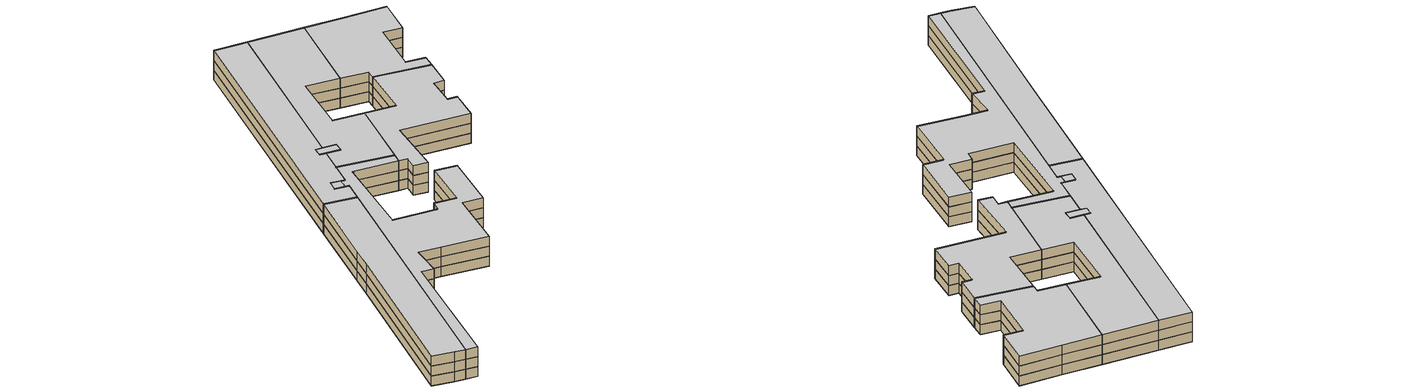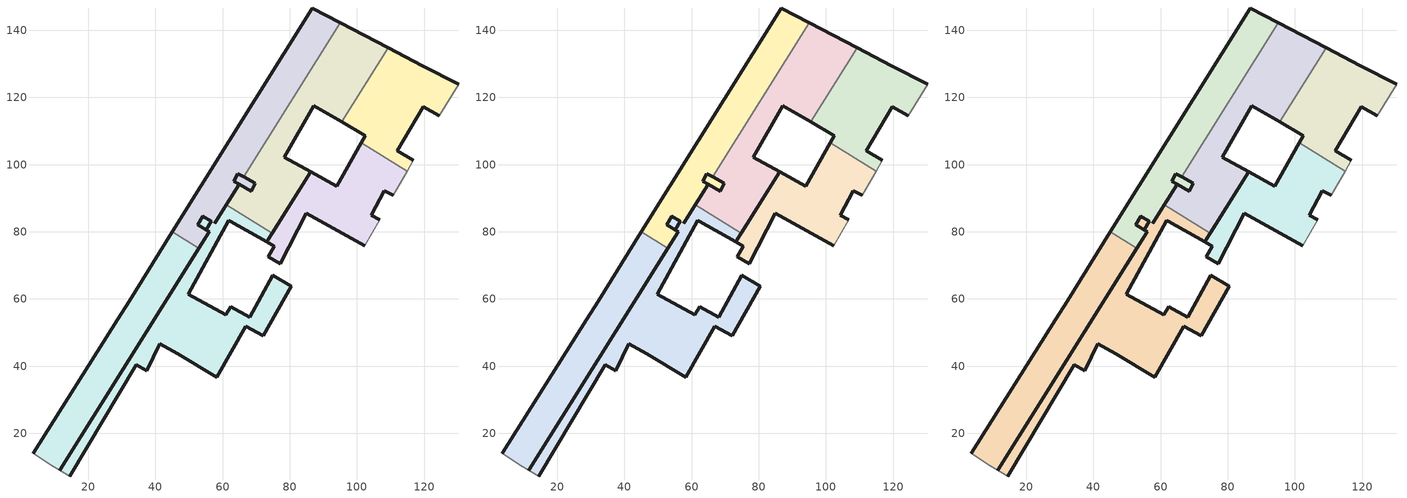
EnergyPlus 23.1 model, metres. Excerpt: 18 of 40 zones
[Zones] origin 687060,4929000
366fc6fda9a1a946_F0_dwelling_0
 floor ground (EU_floor_Construction): 58.32,36.71 66.91,51.87 72.06,49 80.48,63.76 74.99,67.01 68.05,54.58 62.5,57.72 60.9,55.23 49.74,61.33 61.83,83.43 62.35,83.13 73.11,76.96 74.73,79.53 61.12,88.07 57.62,82.49 56.65,83.08 55.15,80.62 56.09,80.05 11.51,8.98 14.43,7.28 34.36,40.42 37.41,38.66 41.25,46.64 46.72,43.63 z0; 102.37,75.82 106.75,83.54 104.24,84.87 108.16,92.24 110.87,90.8 114.95,97.99 101.26,106.58 93.97,93.53 86.23,97.88 74.73,79.53 73.11,76.96 75.34,75.68 73.54,72.61 77.11,70.46 84.87,85.52 z0; 86.23,97.88 78.42,102.26 87.21,117.59 95.53,112.69 109.36,134.75 95.09,142.23 66.29,96.32 69.71,94.49 68.5,92.12 64.94,94.16 61.12,88.07 74.73,79.53 z0
 wall outside (EU_wall_Construction): 102.37,75.82 84.87,85.52 77.11,70.46 73.54,72.61 75.34,75.68 73.11,76.96 86.23,97.88 93.97,93.53 101.26,106.58 / 110.87,90.8 108.16,92.24 104.24,84.87 106.75,83.54 z0:3
 wall adiabatic (EU_wall_Construction): 106.75,83.54 102.37,75.82 / 114.95,97.99 110.87,90.8 z0:3
 wall to 366fc6fda9a1a946_F0_dwelling_1 (EU_wall_Construction): 101.26,106.58 114.95,97.99 z0:3
366fc6fda9a1a946_F0_dwelling_1
 floor ground (EU_floor_Construction): 116.81,101.26 112.01,104.16 119.75,117.23 124.56,114.54 130.36,123.94 119.48,129.44 109.36,134.75 95.53,112.69 102.41,108.63 101.26,106.58 114.95,97.99 z0
 wall outside (EU_wall_Construction): 101.26,106.58 102.41,108.63 95.53,112.69 / 109.36,134.75 119.48,129.44 130.36,123.94 / 124.56,114.54 119.75,117.23 112.01,104.16 116.81,101.26 z0:3
 wall adiabatic (EU_wall_Construction): 116.81,101.26 114.95,97.99 / 130.36,123.94 124.56,114.54 z0:3
 wall to 366fc6fda9a1a946_F0_dwelling_3 (EU_wall_Construction): 95.53,112.69 109.36,134.75 z0:3
366fc6fda9a1a946_F0_dwelling_2
 floor ground (EU_floor_Construction): 102.37,75.82 106.75,83.54 104.24,84.87 108.16,92.24 110.87,90.8 114.95,97.99 101.26,106.58 93.97,93.53 86.23,97.88 74.73,79.53 73.11,76.96 75.34,75.68 73.54,72.61 77.11,70.46 84.87,85.52 z0; 58.32,36.71 66.91,51.87 72.06,49 80.48,63.76 74.99,67.01 68.05,54.58 62.5,57.72 60.9,55.23 49.74,61.33 61.83,83.43 62.35,83.13 73.11,76.96 74.73,79.53 61.12,88.07 57.62,82.49 56.65,83.08 55.15,80.63 56.09,80.05 52.96,75.06 11.51,8.98 14.43,7.28 34.36,40.42 37.41,38.66 41.25,46.64 46.72,43.63 z0; 64.94,94.16 63.37,95.07 64.52,97.26 66.29,96.32 95.09,142.23 86.71,146.63 45.08,80.01 52.96,75.06 56.09,80.05 55.15,80.62 55.15,80.63 52.66,82.14 54.16,84.61 56.64,83.09 56.65,83.08 57.62,82.49 61.12,88.07 z0; 55.15,80.63 56.65,83.08 56.64,83.09 54.16,84.61 52.66,82.14 z0; 11.51,8.98 52.96,75.06 45.08,80.01 32.15,59.32 28.82,53.95 3.58,14.1 8.92,10.49 z0
 wall outside (EU_wall_Construction): 11.51,8.98 56.09,80.05 55.15,80.62 56.65,83.08 / 57.62,82.49 61.12,88.07 / 74.73,79.53 73.11,76.96 62.35,83.13 61.83,83.43 49.74,61.33 60.9,55.23 62.5,57.72 68.05,54.58 74.99,67.01 80.48,63.76 72.06,49 66.91,51.87 58.32,36.71 46.72,43.63 41.25,46.64 37.41,38.66 34.36,40.42 14.43,7.28 z0:3
 wall adiabatic (EU_wall_Construction): 14.43,7.28 11.51,8.98 z0:3
 wall to 366fc6fda9a1a946_F0_dwelling_5 (EU_wall_Construction): 56.65,83.08 57.62,82.49 z0:3
 wall to 366fc6fda9a1a946_F0_dwelling_3 (EU_wall_Construction): 61.12,88.07 74.73,79.53 z0:3
366fc6fda9a1a946_F0_dwelling_3
 floor ground (EU_floor_Construction): 86.23,97.88 78.42,102.26 87.21,117.59 95.53,112.69 109.36,134.75 95.09,142.23 66.29,96.32 69.71,94.49 68.5,92.12 64.94,94.16 61.12,88.07 74.73,79.53 z0; 102.37,75.82 106.75,83.54 104.24,84.87 108.16,92.24 110.87,90.8 114.95,97.99 101.26,106.58 93.97,93.53 86.23,97.88 74.73,79.53 73.11,76.96 75.34,75.68 73.54,72.61 77.11,70.46 84.87,85.52 z0; 64.94,94.16 63.37,95.07 64.52,97.26 66.29,96.32 95.09,142.23 86.71,146.63 45.08,80.01 52.96,75.06 56.09,80.05 52.66,82.14 54.16,84.61 56.64,83.09 56.65,83.08 57.62,82.49 61.12,88.07 z0; 68.5,92.12 69.71,94.49 66.29,96.32 64.52,97.26 63.37,95.07 64.94,94.16 z0
 wall outside (EU_wall_Construction): 61.12,88.07 64.94,94.16 68.5,92.12 69.71,94.49 66.29,96.32 / 95.09,142.23 109.36,134.75 / 95.53,112.69 87.21,117.59 78.42,102.26 86.23,97.88 74.73,79.53 z0:3
 wall to 366fc6fda9a1a946_F0_dwelling_5 (EU_wall_Construction): 66.29,96.32 95.09,142.23 z0:3
366fc6fda9a1a946_F0_dwelling_4
 floor ground (EU_floor_Construction): 58.32,36.71 66.91,51.87 72.06,49 80.48,63.76 74.99,67.01 68.05,54.58 62.5,57.72 60.9,55.23 49.74,61.33 61.83,83.43 62.35,83.13 73.11,76.96 74.73,79.53 61.12,88.07 57.62,82.49 56.65,83.08 55.15,80.62 56.09,80.05 52.96,75.06 11.51,8.98 14.43,7.28 34.36,40.42 37.41,38.66 41.25,46.64 46.72,43.63 z0; 11.51,8.98 52.96,75.06 45.08,80.01 32.15,59.32 28.82,53.95 3.58,14.1 8.92,10.49 z0
 wall outside (EU_wall_Construction): 3.58,14.1 28.82,53.95 32.15,59.32 45.08,80.01 / 52.96,75.06 11.51,8.98 z0:3
 wall adiabatic (EU_wall_Construction): 11.51,8.98 8.92,10.49 3.58,14.1 z0:3
 wall to 366fc6fda9a1a946_F0_dwelling_5 (EU_wall_Construction): 45.08,80.01 52.96,75.06 z0:3
366fc6fda9a1a946_F0_dwelling_5
 floor ground (EU_floor_Construction): 64.94,94.16 63.37,95.07 64.52,97.26 66.29,96.32 95.09,142.23 86.71,146.63 45.08,80.01 52.96,75.06 56.09,80.05 55.15,80.62 55.15,80.63 52.66,82.14 54.16,84.61 56.64,83.09 56.65,83.08 57.62,82.49 61.12,88.07 z0; 58.32,36.71 66.91,51.87 72.06,49 80.48,63.76 74.99,67.01 68.05,54.58 62.5,57.72 60.9,55.23 49.74,61.33 61.83,83.43 62.35,83.13 73.11,76.96 74.73,79.53 61.12,88.07 57.62,82.49 56.65,83.08 55.15,80.63 56.09,80.05 52.96,75.06 11.51,8.98 14.43,7.28 34.36,40.42 37.41,38.66 41.25,46.64 46.72,43.63 z0; 86.23,97.88 78.42,102.26 87.21,117.59 95.53,112.69 109.36,134.75 95.09,142.23 66.29,96.32 69.71,94.49 68.5,92.12 64.94,94.16 61.12,88.07 74.73,79.53 z0; 55.15,80.63 56.65,83.08 56.64,83.09 54.16,84.61 52.66,82.14 z0; 68.5,92.12 69.71,94.49 66.29,96.32 64.52,97.26 63.37,95.07 64.94,94.16 z0
 wall outside (EU_wall_Construction): 45.08,80.01 86.71,146.63 95.09,142.23 / 66.29,96.32 64.52,97.26 63.37,95.07 64.94,94.16 57.62,82.49 / 56.65,83.08 56.64,83.09 54.16,84.61 52.66,82.14 56.09,80.05 52.96,75.06 z0:3
366fc6fda9a1a946_F1_dwelling_0
 floor to 366fc6fda9a1a946_F0_dwelling_0 (EU_floor_Construction): 102.37,75.82 106.75,83.54 104.24,84.87 108.16,92.24 110.87,90.8 114.95,97.99 101.26,106.58 93.97,93.53 86.23,97.88 74.73,79.53 73.11,76.96 75.34,75.68 73.54,72.61 77.11,70.46 84.87,85.52 z3; 86.23,97.88 78.42,102.26 87.21,117.59 95.53,112.69 109.36,134.75 95.09,142.23 66.29,96.32 69.71,94.49 68.5,92.12 64.94,94.16 61.12,88.07 74.73,79.53 z3; 58.32,36.71 66.91,51.87 72.06,49 80.48,63.76 74.99,67.01 68.05,54.58 62.5,57.72 60.9,55.23 49.74,61.33 61.83,83.43 62.35,83.13 73.11,76.96 74.73,79.53 61.12,88.07 57.62,82.49 56.65,83.08 55.15,80.62 56.09,80.05 11.51,8.98 14.43,7.28 34.36,40.42 37.41,38.66 41.25,46.64 46.72,43.63 z3
 wall outside (EU_wall_Construction): 102.37,75.82 84.87,85.52 77.11,70.46 73.54,72.61 75.34,75.68 73.11,76.96 86.23,97.88 93.97,93.53 101.26,106.58 / 110.87,90.8 108.16,92.24 104.24,84.87 106.75,83.54 z3:6
 wall adiabatic (EU_wall_Construction): 106.75,83.54 102.37,75.82 / 114.95,97.99 110.87,90.8 z3:6
 wall to 366fc6fda9a1a946_F1_dwelling_1 (EU_wall_Construction): 101.26,106.58 114.95,97.99 z3:6
366fc6fda9a1a946_F1_dwelling_1
 floor to 366fc6fda9a1a946_F0_dwelling_1 (EU_floor_Construction): 116.81,101.26 112.01,104.16 119.75,117.23 124.56,114.54 130.36,123.94 119.48,129.44 109.36,134.75 95.53,112.69 102.41,108.63 101.26,106.58 114.95,97.99 z3
 wall outside (EU_wall_Construction): 101.26,106.58 102.41,108.63 95.53,112.69 / 109.36,134.75 119.48,129.44 130.36,123.94 / 124.56,114.54 119.75,117.23 112.01,104.16 116.81,101.26 z3:6
 wall adiabatic (EU_wall_Construction): 116.81,101.26 114.95,97.99 / 130.36,123.94 124.56,114.54 z3:6
 wall to 366fc6fda9a1a946_F1_dwelling_3 (EU_wall_Construction): 95.53,112.69 109.36,134.75 z3:6
366fc6fda9a1a946_F1_dwelling_2
 floor outside (EU_floor_Construction): 102.37,75.82 106.75,83.54 104.24,84.87 108.16,92.24 110.87,90.8 114.95,97.99 101.26,106.58 93.97,93.53 86.23,97.88 74.73,79.53 73.11,76.96 75.34,75.68 73.54,72.61 77.11,70.46 84.87,85.52 z3; 55.15,80.63 56.65,83.08 56.64,83.09 54.16,84.61 52.66,82.14 z3; 11.51,8.98 52.96,75.06 45.08,80.01 32.15,59.32 28.82,53.95 3.58,14.1 8.92,10.49 z3
 floor to 366fc6fda9a1a946_F0_dwelling_2 (EU_floor_Construction): 58.32,36.71 66.91,51.87 72.06,49 80.48,63.76 74.99,67.01 68.05,54.58 62.5,57.72 60.9,55.23 49.74,61.33 61.83,83.43 62.35,83.13 73.11,76.96 74.73,79.53 61.12,88.07 57.62,82.49 56.65,83.08 55.15,80.63 56.09,80.05 52.96,75.06 11.51,8.98 14.43,7.28 34.36,40.42 37.41,38.66 41.25,46.64 46.72,43.63 z3; 64.94,94.16 63.37,95.07 64.52,97.26 66.29,96.32 95.09,142.23 86.71,146.63 45.08,80.01 52.96,75.06 56.09,80.05 55.15,80.62 55.15,80.63 52.66,82.14 54.16,84.61 56.64,83.09 56.65,83.08 57.62,82.49 61.12,88.07 z3
 wall outside (EU_wall_Construction): 11.51,8.98 56.09,80.05 55.15,80.62 56.65,83.08 / 57.62,82.49 61.12,88.07 / 74.73,79.53 73.11,76.96 62.35,83.13 61.83,83.43 49.74,61.33 60.9,55.23 62.5,57.72 68.05,54.58 74.99,67.01 80.48,63.76 72.06,49 66.91,51.87 58.32,36.71 46.72,43.63 41.25,46.64 37.41,38.66 34.36,40.42 14.43,7.28 z3:6
 wall adiabatic (EU_wall_Construction): 14.43,7.28 11.51,8.98 z3:6
 wall to 366fc6fda9a1a946_F1_dwelling_5 (EU_wall_Construction): 56.65,83.08 57.62,82.49 z3:6
 wall to 366fc6fda9a1a946_F1_dwelling_3 (EU_wall_Construction): 61.12,88.07 74.73,79.53 z3:6
366fc6fda9a1a946_F1_dwelling_3
 floor outside (EU_floor_Construction): 68.5,92.12 69.71,94.49 66.29,96.32 64.52,97.26 63.37,95.07 64.94,94.16 z3
 floor to 366fc6fda9a1a946_F0_dwelling_3 (EU_floor_Construction): 86.23,97.88 78.42,102.26 87.21,117.59 95.53,112.69 109.36,134.75 95.09,142.23 66.29,96.32 69.71,94.49 68.5,92.12 64.94,94.16 61.12,88.07 74.73,79.53 z3; 102.37,75.82 106.75,83.54 104.24,84.87 108.16,92.24 110.87,90.8 114.95,97.99 101.26,106.58 93.97,93.53 86.23,97.88 74.73,79.53 73.11,76.96 75.34,75.68 73.54,72.61 77.11,70.46 84.87,85.52 z3; 64.94,94.16 63.37,95.07 64.52,97.26 66.29,96.32 95.09,142.23 86.71,146.63 45.08,80.01 52.96,75.06 56.09,80.05 52.66,82.14 54.16,84.61 56.64,83.09 56.65,83.08 57.62,82.49 61.12,88.07 z3
 wall outside (EU_wall_Construction): 61.12,88.07 64.94,94.16 68.5,92.12 69.71,94.49 66.29,96.32 / 95.09,142.23 109.36,134.75 / 95.53,112.69 87.21,117.59 78.42,102.26 86.23,97.88 74.73,79.53 z3:6
 wall to 366fc6fda9a1a946_F1_dwelling_5 (EU_wall_Construction): 66.29,96.32 95.09,142.23 z3:6
366fc6fda9a1a946_F1_dwelling_4
 floor to 366fc6fda9a1a946_F0_dwelling_4 (EU_floor_Construction): 58.32,36.71 66.91,51.87 72.06,49 80.48,63.76 74.99,67.01 68.05,54.58 62.5,57.72 60.9,55.23 49.74,61.33 61.83,83.43 62.35,83.13 73.11,76.96 74.73,79.53 61.12,88.07 57.62,82.49 56.65,83.08 55.15,80.62 56.09,80.05 52.96,75.06 11.51,8.98 14.43,7.28 34.36,40.42 37.41,38.66 41.25,46.64 46.72,43.63 z3; 11.51,8.98 52.96,75.06 45.08,80.01 32.15,59.32 28.82,53.95 3.58,14.1 8.92,10.49 z3
 wall outside (EU_wall_Construction): 3.58,14.1 28.82,53.95 32.15,59.32 45.08,80.01 / 52.96,75.06 11.51,8.98 z3:6
 wall adiabatic (EU_wall_Construction): 11.51,8.98 8.92,10.49 3.58,14.1 z3:6
 wall to 366fc6fda9a1a946_F1_dwelling_5 (EU_wall_Construction): 45.08,80.01 52.96,75.06 z3:6
366fc6fda9a1a946_F1_dwelling_5
 floor to 366fc6fda9a1a946_F0_dwelling_5 (EU_floor_Construction): 64.94,94.16 63.37,95.07 64.52,97.26 66.29,96.32 95.09,142.23 86.71,146.63 45.08,80.01 52.96,75.06 56.09,80.05 55.15,80.62 55.15,80.63 52.66,82.14 54.16,84.61 56.64,83.09 56.65,83.08 57.62,82.49 61.12,88.07 z3; 58.32,36.71 66.91,51.87 72.06,49 80.48,63.76 74.99,67.01 68.05,54.58 62.5,57.72 60.9,55.23 49.74,61.33 61.83,83.43 62.35,83.13 73.11,76.96 74.73,79.53 61.12,88.07 57.62,82.49 56.65,83.08 55.15,80.63 56.09,80.05 52.96,75.06 11.51,8.98 14.43,7.28 34.36,40.42 37.41,38.66 41.25,46.64 46.72,43.63 z3; 55.15,80.63 56.65,83.08 56.64,83.09 54.16,84.61 52.66,82.14 z3; 68.5,92.12 69.71,94.49 66.29,96.32 64.52,97.26 63.37,95.07 64.94,94.16 z3; 86.23,97.88 78.42,102.26 87.21,117.59 95.53,112.69 109.36,134.75 95.09,142.23 66.29,96.32 69.71,94.49 68.5,92.12 64.94,94.16 61.12,88.07 74.73,79.53 z3
 wall outside (EU_wall_Construction): 45.08,80.01 86.71,146.63 95.09,142.23 / 66.29,96.32 64.52,97.26 63.37,95.07 64.94,94.16 57.62,82.49 / 56.65,83.08 56.64,83.09 54.16,84.61 52.66,82.14 56.09,80.05 52.96,75.06 z3:6
366fc6fda9a1a946_F2_dwelling_0
 floor to 366fc6fda9a1a946_F1_dwelling_0 (EU_floor_Construction): 102.37,75.82 106.75,83.54 104.24,84.87 108.16,92.24 110.87,90.8 114.95,97.99 101.26,106.58 93.97,93.53 86.23,97.88 74.73,79.53 73.11,76.96 75.34,75.68 73.54,72.61 77.11,70.46 84.87,85.52 z6; 86.23,97.88 78.42,102.26 87.21,117.59 95.53,112.69 109.36,134.75 95.09,142.23 66.29,96.32 69.71,94.49 68.5,92.12 64.94,94.16 61.12,88.07 74.73,79.53 z6; 58.32,36.71 66.91,51.87 72.06,49 80.48,63.76 74.99,67.01 68.05,54.58 62.5,57.72 60.9,55.23 49.74,61.33 61.83,83.43 62.35,83.13 73.11,76.96 74.73,79.53 61.12,88.07 57.62,82.49 56.65,83.08 55.15,80.62 56.09,80.05 11.51,8.98 14.43,7.28 34.36,40.42 37.41,38.66 41.25,46.64 46.72,43.63 z6
 wall outside (EU_wall_Construction): 102.37,75.82 84.87,85.52 77.11,70.46 73.54,72.61 75.34,75.68 73.11,76.96 86.23,97.88 93.97,93.53 101.26,106.58 / 110.87,90.8 108.16,92.24 104.24,84.87 106.75,83.54 z6:9
 wall adiabatic (EU_wall_Construction): 106.75,83.54 102.37,75.82 / 114.95,97.99 110.87,90.8 z6:9
 wall to 366fc6fda9a1a946_F2_dwelling_1 (EU_wall_Construction): 101.26,106.58 114.95,97.99 z6:9
 ceiling to 366fc6fda9a1a946_F3_dwelling_0 (EU_floor_Construction): 114.95,97.99 110.87,90.8 108.16,92.24 104.24,84.87 106.75,83.54 102.37,75.82 84.87,85.52 77.11,70.46 73.54,72.61 75.34,75.68 73.11,76.96 74.73,79.53 86.23,97.88 93.97,93.53 101.26,106.58 z9; 74.73,79.53 73.11,76.96 62.35,83.13 61.83,83.43 49.74,61.33 60.9,55.23 62.5,57.72 68.05,54.58 74.99,67.01 80.48,63.76 72.06,49 66.91,51.87 58.32,36.71 46.72,43.63 41.25,46.64 37.41,38.66 34.36,40.42 14.43,7.28 11.51,8.98 56.09,80.05 55.15,80.62 56.65,83.08 57.62,82.49 61.12,88.07 z9; 109.36,134.75 95.53,112.69 87.21,117.59 78.42,102.26 86.23,97.88 74.73,79.53 61.12,88.07 64.94,94.16 68.5,92.12 69.71,94.49 66.29,96.32 95.09,142.23 z9
366fc6fda9a1a946_F2_dwelling_1
 floor to 366fc6fda9a1a946_F1_dwelling_1 (EU_floor_Construction): 116.81,101.26 112.01,104.16 119.75,117.23 124.56,114.54 130.36,123.94 119.48,129.44 109.36,134.75 95.53,112.69 102.41,108.63 101.26,106.58 114.95,97.99 z6
 wall outside (EU_wall_Construction): 101.26,106.58 102.41,108.63 95.53,112.69 / 109.36,134.75 119.48,129.44 130.36,123.94 / 124.56,114.54 119.75,117.23 112.01,104.16 116.81,101.26 z6:9
 wall adiabatic (EU_wall_Construction): 116.81,101.26 114.95,97.99 / 130.36,123.94 124.56,114.54 z6:9
 wall to 366fc6fda9a1a946_F2_dwelling_3 (EU_wall_Construction): 95.53,112.69 109.36,134.75 z6:9
 ceiling to 366fc6fda9a1a946_F3_dwelling_1 (EU_floor_Construction): 130.36,123.94 124.56,114.54 119.75,117.23 112.01,104.16 116.81,101.26 114.95,97.99 101.26,106.58 102.41,108.63 95.53,112.69 109.36,134.75 119.48,129.44 z9
366fc6fda9a1a946_F2_dwelling_2
 floor outside (EU_floor_Construction): 102.37,75.82 106.75,83.54 104.24,84.87 108.16,92.24 110.87,90.8 114.95,97.99 101.26,106.58 93.97,93.53 86.23,97.88 74.73,79.53 73.11,76.96 75.34,75.68 73.54,72.61 77.11,70.46 84.87,85.52 z6; 55.15,80.63 56.65,83.08 56.64,83.09 54.16,84.61 52.66,82.14 z6; 11.51,8.98 52.96,75.06 45.08,80.01 32.15,59.32 28.82,53.95 3.58,14.1 8.92,10.49 z6
 floor to 366fc6fda9a1a946_F1_dwelling_2 (EU_floor_Construction): 58.32,36.71 66.91,51.87 72.06,49 80.48,63.76 74.99,67.01 68.05,54.58 62.5,57.72 60.9,55.23 49.74,61.33 61.83,83.43 62.35,83.13 73.11,76.96 74.73,79.53 61.12,88.07 57.62,82.49 56.65,83.08 55.15,80.63 56.09,80.05 52.96,75.06 11.51,8.98 14.43,7.28 34.36,40.42 37.41,38.66 41.25,46.64 46.72,43.63 z6; 64.94,94.16 63.37,95.07 64.52,97.26 66.29,96.32 95.09,142.23 86.71,146.63 45.08,80.01 52.96,75.06 56.09,80.05 55.15,80.62 55.15,80.63 52.66,82.14 54.16,84.61 56.64,83.09 56.65,83.08 57.62,82.49 61.12,88.07 z6
 wall outside (EU_wall_Construction): 11.51,8.98 56.09,80.05 55.15,80.62 56.65,83.08 / 57.62,82.49 61.12,88.07 / 74.73,79.53 73.11,76.96 62.35,83.13 61.83,83.43 49.74,61.33 60.9,55.23 62.5,57.72 68.05,54.58 74.99,67.01 80.48,63.76 72.06,49 66.91,51.87 58.32,36.71 46.72,43.63 41.25,46.64 37.41,38.66 34.36,40.42 14.43,7.28 z6:9
 wall adiabatic (EU_wall_Construction): 14.43,7.28 11.51,8.98 z6:9
 wall to 366fc6fda9a1a946_F2_dwelling_5 (EU_wall_Construction): 56.65,83.08 57.62,82.49 z6:9
 wall to 366fc6fda9a1a946_F2_dwelling_3 (EU_wall_Construction): 61.12,88.07 74.73,79.53 z6:9
 ceiling to 366fc6fda9a1a946_F3_dwelling_2 (EU_floor_Construction): 74.73,79.53 73.11,76.96 62.35,83.13 61.83,83.43 49.74,61.33 60.9,55.23 62.5,57.72 68.05,54.58 74.99,67.01 80.48,63.76 72.06,49 66.91,51.87 58.32,36.71 46.72,43.63 41.25,46.64 37.41,38.66 34.36,40.42 14.43,7.28 11.51,8.98 52.96,75.06 56.09,80.05 55.15,80.63 56.65,83.08 57.62,82.49 61.12,88.07 z9; 95.09,142.23 66.29,96.32 64.52,97.26 63.37,95.07 64.94,94.16 61.12,88.07 57.62,82.49 56.65,83.08 56.64,83.09 54.16,84.61 52.66,82.14 55.15,80.63 55.15,80.62 56.09,80.05 52.96,75.06 45.08,80.01 86.71,146.63 z9
 ceiling to 366fc6fda9a1a946_F3_dwelling_3 (EU_floor_Construction): 114.95,97.99 110.87,90.8 108.16,92.24 104.24,84.87 106.75,83.54 102.37,75.82 84.87,85.52 77.11,70.46 73.54,72.61 75.34,75.68 73.11,76.96 74.73,79.53 86.23,97.88 93.97,93.53 101.26,106.58 z9
 ceiling to 366fc6fda9a1a946_F3_dwelling_4 (EU_floor_Construction): 52.96,75.06 11.51,8.98 8.92,10.49 3.58,14.1 28.82,53.95 32.15,59.32 45.08,80.01 z9
 ceiling to 366fc6fda9a1a946_F3_dwelling_5 (EU_floor_Construction): 56.64,83.09 56.65,83.08 55.15,80.63 52.66,82.14 54.16,84.61 z9
366fc6fda9a1a946_F2_dwelling_3
 floor outside (EU_floor_Construction): 68.5,92.12 69.71,94.49 66.29,96.32 64.52,97.26 63.37,95.07 64.94,94.16 z6
 floor to 366fc6fda9a1a946_F1_dwelling_3 (EU_floor_Construction): 86.23,97.88 78.42,102.26 87.21,117.59 95.53,112.69 109.36,134.75 95.09,142.23 66.29,96.32 69.71,94.49 68.5,92.12 64.94,94.16 61.12,88.07 74.73,79.53 z6; 102.37,75.82 106.75,83.54 104.24,84.87 108.16,92.24 110.87,90.8 114.95,97.99 101.26,106.58 93.97,93.53 86.23,97.88 74.73,79.53 73.11,76.96 75.34,75.68 73.54,72.61 77.11,70.46 84.87,85.52 z6; 64.94,94.16 63.37,95.07 64.52,97.26 66.29,96.32 95.09,142.23 86.71,146.63 45.08,80.01 52.96,75.06 56.09,80.05 52.66,82.14 54.16,84.61 56.64,83.09 56.65,83.08 57.62,82.49 61.12,88.07 z6
 wall outside (EU_wall_Construction): 61.12,88.07 64.94,94.16 68.5,92.12 69.71,94.49 66.29,96.32 / 95.09,142.23 109.36,134.75 / 95.53,112.69 87.21,117.59 78.42,102.26 86.23,97.88 74.73,79.53 z6:9
 wall to 366fc6fda9a1a946_F2_dwelling_5 (EU_wall_Construction): 66.29,96.32 95.09,142.23 z6:9
 ceiling to 366fc6fda9a1a946_F3_dwelling_3 (EU_floor_Construction): 109.36,134.75 95.53,112.69 87.21,117.59 78.42,102.26 86.23,97.88 74.73,79.53 61.12,88.07 64.94,94.16 68.5,92.12 69.71,94.49 66.29,96.32 95.09,142.23 z9; 114.95,97.99 110.87,90.8 108.16,92.24 104.24,84.87 106.75,83.54 102.37,75.82 84.87,85.52 77.11,70.46 73.54,72.61 75.34,75.68 73.11,76.96 74.73,79.53 86.23,97.88 93.97,93.53 101.26,106.58 z9; 95.09,142.23 66.29,96.32 64.52,97.26 63.37,95.07 64.94,94.16 61.12,88.07 57.62,82.49 56.65,83.08 56.64,83.09 54.16,84.61 52.66,82.14 56.09,80.05 52.96,75.06 45.08,80.01 86.71,146.63 z9
 ceiling to 366fc6fda9a1a946_F3_dwelling_5 (EU_floor_Construction): 69.71,94.49 68.5,92.12 64.94,94.16 63.37,95.07 64.52,97.26 66.29,96.32 z9
366fc6fda9a1a946_F2_dwelling_4
 floor to 366fc6fda9a1a946_F1_dwelling_4 (EU_floor_Construction): 58.32,36.71 66.91,51.87 72.06,49 80.48,63.76 74.99,67.01 68.05,54.58 62.5,57.72 60.9,55.23 49.74,61.33 61.83,83.43 62.35,83.13 73.11,76.96 74.73,79.53 61.12,88.07 57.62,82.49 56.65,83.08 55.15,80.62 56.09,80.05 52.96,75.06 11.51,8.98 14.43,7.28 34.36,40.42 37.41,38.66 41.25,46.64 46.72,43.63 z6; 11.51,8.98 52.96,75.06 45.08,80.01 32.15,59.32 28.82,53.95 3.58,14.1 8.92,10.49 z6
 wall outside (EU_wall_Construction): 3.58,14.1 28.82,53.95 32.15,59.32 45.08,80.01 / 52.96,75.06 11.51,8.98 z6:9
 wall adiabatic (EU_wall_Construction): 11.51,8.98 8.92,10.49 3.58,14.1 z6:9
 wall to 366fc6fda9a1a946_F2_dwelling_5 (EU_wall_Construction): 45.08,80.01 52.96,75.06 z6:9
 ceiling to 366fc6fda9a1a946_F3_dwelling_4 (EU_floor_Construction): 52.96,75.06 11.51,8.98 8.92,10.49 3.58,14.1 28.82,53.95 32.15,59.32 45.08,80.01 z9; 74.73,79.53 73.11,76.96 62.35,83.13 61.83,83.43 49.74,61.33 60.9,55.23 62.5,57.72 68.05,54.58 74.99,67.01 80.48,63.76 72.06,49 66.91,51.87 58.32,36.71 46.72,43.63 41.25,46.64 37.41,38.66 34.36,40.42 14.43,7.28 11.51,8.98 52.96,75.06 56.09,80.05 55.15,80.62 56.65,83.08 57.62,82.49 61.12,88.07 z9
366fc6fda9a1a946_F2_dwelling_5
 floor to 366fc6fda9a1a946_F1_dwelling_5 (EU_floor_Construction): 64.94,94.16 63.37,95.07 64.52,97.26 66.29,96.32 95.09,142.23 86.71,146.63 45.08,80.01 52.96,75.06 56.09,80.05 55.15,80.62 55.15,80.63 52.66,82.14 54.16,84.61 56.64,83.09 56.65,83.08 57.62,82.49 61.12,88.07 z6; 58.32,36.71 66.91,51.87 72.06,49 80.48,63.76 74.99,67.01 68.05,54.58 62.5,57.72 60.9,55.23 49.74,61.33 61.83,83.43 62.35,83.13 73.11,76.96 74.73,79.53 61.12,88.07 57.62,82.49 56.65,83.08 55.15,80.63 56.09,80.05 52.96,75.06 11.51,8.98 14.43,7.28 34.36,40.42 37.41,38.66 41.25,46.64 46.72,43.63 z6; 55.15,80.63 56.65,83.08 56.64,83.09 54.16,84.61 52.66,82.14 z6; 68.5,92.12 69.71,94.49 66.29,96.32 64.52,97.26 63.37,95.07 64.94,94.16 z6; 86.23,97.88 78.42,102.26 87.21,117.59 95.53,112.69 109.36,134.75 95.09,142.23 66.29,96.32 69.71,94.49 68.5,92.12 64.94,94.16 61.12,88.07 74.73,79.53 z6
 wall outside (EU_wall_Construction): 45.08,80.01 86.71,146.63 95.09,142.23 / 66.29,96.32 64.52,97.26 63.37,95.07 64.94,94.16 57.62,82.49 / 56.65,83.08 56.64,83.09 54.16,84.61 52.66,82.14 56.09,80.05 52.96,75.06 z6:9
 ceiling to 366fc6fda9a1a946_F3_dwelling_5 (EU_floor_Construction): 95.09,142.23 66.29,96.32 64.52,97.26 63.37,95.07 64.94,94.16 61.12,88.07 57.62,82.49 56.65,83.08 56.64,83.09 54.16,84.61 52.66,82.14 55.15,80.63 55.15,80.62 56.09,80.05 52.96,75.06 45.08,80.01 86.71,146.63 z9; 74.73,79.53 73.11,76.96 62.35,83.13 61.83,83.43 49.74,61.33 60.9,55.23 62.5,57.72 68.05,54.58 74.99,67.01 80.48,63.76 72.06,49 66.91,51.87 58.32,36.71 46.72,43.63 41.25,46.64 37.41,38.66 34.36,40.42 14.43,7.28 11.51,8.98 52.96,75.06 56.09,80.05 55.15,80.63 56.65,83.08 57.62,82.49 61.12,88.07 z9; 109.36,134.75 95.53,112.69 87.21,117.59 78.42,102.26 86.23,97.88 74.73,79.53 61.12,88.07 64.94,94.16 68.5,92.12 69.71,94.49 66.29,96.32 95.09,142.23 z9; 56.64,83.09 56.65,83.08 55.15,80.63 52.66,82.14 54.16,84.61 z9; 69.71,94.49 68.5,92.12 64.94,94.16 63.37,95.07 64.52,97.26 66.29,96.32 z9
[Building]
EU S2 Campaign: North Axis=0; Terrain=City; Solar Distribution=FullExterior
[Site:Location]
Bologna: Latitude=44.5; Longitude=11.25; Time Zone=1; Elevation=37
[SizingPeriod:WeatherFileDays]
AnnualSizingPeriod: Begin Month=1; Begin Day of Month=1; End Month=12; End Day of Month=31; Day of Week for Start Day=Monday; Use Weather File Daylight Saving Period=No; Use Weather File Rain and Snow Indicators=No
[MATERIAL]
EU_InternalMass_Material: Roughness=MediumRough; Thickness=0.1; Conductivity=1; Density=1800; Specific Heat=900; Thermal Absorptance=0.9; Solar Absorptance=0.7; Visible Absorptance=0.7
[MATERIAL:NOMASS] Roughness=MediumRough; Thermal Absorptance=0.9; Solar Absorptance=0.7; Visible Absorptance=0.7
Name | Thermal Resistance
EU_wall_NoMass | 0.890213
EU_floor_NoMass | 0.79516
[CONSTRUCTION]
EU_wall_Construction: EU_wall_NoMass
EU_floor_Construction: EU_floor_NoMass
EU_InternalMass_Construction: EU_InternalMass_Material
[ZONE] Type=1; Multiplier=1; Ceiling Height=autocalculate; Floor Area=autocalculate; Part of Total Floor Area=Yes
Name | Volume
366fc6fda9a1a946_F0_dwelling_0; 366fc6fda9a1a946_F1_dwelling_0; 366fc6fda9a1a946_F2_dwelling_0 | 6959.81
366fc6fda9a1a946_F0_dwelling_1; 366fc6fda9a1a946_F1_dwelling_1; 366fc6fda9a1a946_F2_dwelling_1 | 1770.33
366fc6fda9a1a946_F0_dwelling_2; 366fc6fda9a1a946_F1_dwelling_2; 366fc6fda9a1a946_F2_dwelling_2 | 8745.56
366fc6fda9a1a946_F0_dwelling_3; 366fc6fda9a1a946_F1_dwelling_3; 366fc6fda9a1a946_F2_dwelling_3 | 6576.05
366fc6fda9a1a946_F0_dwelling_4; 366fc6fda9a1a946_F1_dwelling_4; 366fc6fda9a1a946_F2_dwelling_4 | 4779.61
366fc6fda9a1a946_F0_dwelling_5; 366fc6fda9a1a946_F1_dwelling_5; 366fc6fda9a1a946_F2_dwelling_5 | 7430.44
[INTERNALMASS] Construction=EU_InternalMass_Construction
Name | Zone or ZoneList | Surface Area
366fc6fda9a1a946_F0_dwelling_0_EU_InternalMass | 366fc6fda9a1a946_F0_dwelling_0 | 590.134
366fc6fda9a1a946_F0_dwelling_1_EU_InternalMass | 366fc6fda9a1a946_F0_dwelling_1 | 590.109
366fc6fda9a1a946_F0_dwelling_2_EU_InternalMass | 366fc6fda9a1a946_F0_dwelling_2 | 866.524
366fc6fda9a1a946_F0_dwelling_3_EU_InternalMass | 366fc6fda9a1a946_F0_dwelling_3 | 863.285
366fc6fda9a1a946_F0_dwelling_4_EU_InternalMass | 366fc6fda9a1a946_F0_dwelling_4 | 726.693
366fc6fda9a1a946_F0_dwelling_5_EU_InternalMass | 366fc6fda9a1a946_F0_dwelling_5 | 723.445
366fc6fda9a1a946_F1_dwelling_0_EU_InternalMass | 366fc6fda9a1a946_F1_dwelling_0 | 590.134
366fc6fda9a1a946_F1_dwelling_1_EU_InternalMass | 366fc6fda9a1a946_F1_dwelling_1 | 590.109
366fc6fda9a1a946_F1_dwelling_2_EU_InternalMass | 366fc6fda9a1a946_F1_dwelling_2 | 866.524
366fc6fda9a1a946_F1_dwelling_3_EU_InternalMass | 366fc6fda9a1a946_F1_dwelling_3 | 863.285
366fc6fda9a1a946_F1_dwelling_4_EU_InternalMass | 366fc6fda9a1a946_F1_dwelling_4 | 726.693
366fc6fda9a1a946_F1_dwelling_5_EU_InternalMass | 366fc6fda9a1a946_F1_dwelling_5 | 723.445
366fc6fda9a1a946_F2_dwelling_0_EU_InternalMass | 366fc6fda9a1a946_F2_dwelling_0 | 590.134
366fc6fda9a1a946_F2_dwelling_1_EU_InternalMass | 366fc6fda9a1a946_F2_dwelling_1 | 590.109
366fc6fda9a1a946_F2_dwelling_2_EU_InternalMass | 366fc6fda9a1a946_F2_dwelling_2 | 866.524
366fc6fda9a1a946_F2_dwelling_3_EU_InternalMass | 366fc6fda9a1a946_F2_dwelling_3 | 863.285
366fc6fda9a1a946_F2_dwelling_4_EU_InternalMass | 366fc6fda9a1a946_F2_dwelling_4 | 726.693
366fc6fda9a1a946_F2_dwelling_5_EU_InternalMass | 366fc6fda9a1a946_F2_dwelling_5 | 723.445
[OTHEREQUIPMENT] Fuel Type=Electricity; Design Level Calculation Method=Watts/Area; Power per Zone Floor Area=1; Fraction Latent=0; Fraction Radiant=0; Fraction Lost=0; Carbon Dioxide Generation Rate=0; EndUse Subcategory=EU_Step8_InternalGains
Name | Zone or ZoneList or Space or SpaceList | Schedule
EU_Step8_InternalGain_366fc6fda9a1a946_F0_dwelling_0_f000 | 366fc6fda9a1a946_F0_dwelling_0 | EU_Step8_GainSchedule_366fc6fda9a1a946_F0_dwelling_0_f000
EU_Step8_InternalGain_366fc6fda9a1a946_F0_dwelling_1_f000 | 366fc6fda9a1a946_F0_dwelling_1 | EU_Step8_GainSchedule_366fc6fda9a1a946_F0_dwelling_1_f000
EU_Step8_InternalGain_366fc6fda9a1a946_F0_dwelling_2_f000 | 366fc6fda9a1a946_F0_dwelling_2 | EU_Step8_GainSchedule_366fc6fda9a1a946_F0_dwelling_2_f000
EU_Step8_InternalGain_366fc6fda9a1a946_F0_dwelling_3_f000 | 366fc6fda9a1a946_F0_dwelling_3 | EU_Step8_GainSchedule_366fc6fda9a1a946_F0_dwelling_3_f000
EU_Step8_InternalGain_366fc6fda9a1a946_F0_dwelling_4_f000 | 366fc6fda9a1a946_F0_dwelling_4 | EU_Step8_GainSchedule_366fc6fda9a1a946_F0_dwelling_4_f000
EU_Step8_InternalGain_366fc6fda9a1a946_F0_dwelling_5_f000 | 366fc6fda9a1a946_F0_dwelling_5 | EU_Step8_GainSchedule_366fc6fda9a1a946_F0_dwelling_5_f000
EU_Step8_InternalGain_366fc6fda9a1a946_F1_dwelling_0_f000 | 366fc6fda9a1a946_F1_dwelling_0 | EU_Step8_GainSchedule_366fc6fda9a1a946_F1_dwelling_0_f000
EU_Step8_InternalGain_366fc6fda9a1a946_F1_dwelling_1_f000 | 366fc6fda9a1a946_F1_dwelling_1 | EU_Step8_GainSchedule_366fc6fda9a1a946_F1_dwelling_1_f000
EU_Step8_InternalGain_366fc6fda9a1a946_F1_dwelling_2_f000 | 366fc6fda9a1a946_F1_dwelling_2 | EU_Step8_GainSchedule_366fc6fda9a1a946_F1_dwelling_2_f000
EU_Step8_InternalGain_366fc6fda9a1a946_F1_dwelling_3_f000 | 366fc6fda9a1a946_F1_dwelling_3 | EU_Step8_GainSchedule_366fc6fda9a1a946_F1_dwelling_3_f000
EU_Step8_InternalGain_366fc6fda9a1a946_F1_dwelling_4_f000 | 366fc6fda9a1a946_F1_dwelling_4 | EU_Step8_GainSchedule_366fc6fda9a1a946_F1_dwelling_4_f000
EU_Step8_InternalGain_366fc6fda9a1a946_F1_dwelling_5_f000 | 366fc6fda9a1a946_F1_dwelling_5 | EU_Step8_GainSchedule_366fc6fda9a1a946_F1_dwelling_5_f000
EU_Step8_InternalGain_366fc6fda9a1a946_F2_dwelling_0_f000 | 366fc6fda9a1a946_F2_dwelling_0 | EU_Step8_GainSchedule_366fc6fda9a1a946_F2_dwelling_0_f000
EU_Step8_InternalGain_366fc6fda9a1a946_F2_dwelling_1_f000 | 366fc6fda9a1a946_F2_dwelling_1 | EU_Step8_GainSchedule_366fc6fda9a1a946_F2_dwelling_1_f000
EU_Step8_InternalGain_366fc6fda9a1a946_F2_dwelling_2_f000 | 366fc6fda9a1a946_F2_dwelling_2 | EU_Step8_GainSchedule_366fc6fda9a1a946_F2_dwelling_2_f000
EU_Step8_InternalGain_366fc6fda9a1a946_F2_dwelling_3_f000 | 366fc6fda9a1a946_F2_dwelling_3 | EU_Step8_GainSchedule_366fc6fda9a1a946_F2_dwelling_3_f000
EU_Step8_InternalGain_366fc6fda9a1a946_F2_dwelling_4_f000 | 366fc6fda9a1a946_F2_dwelling_4 | EU_Step8_GainSchedule_366fc6fda9a1a946_F2_dwelling_4_f000
EU_Step8_InternalGain_366fc6fda9a1a946_F2_dwelling_5_f000 | 366fc6fda9a1a946_F2_dwelling_5 | EU_Step8_GainSchedule_366fc6fda9a1a946_F2_dwelling_5_f000
[ZONEVENTILATION:DESIGNFLOWRATE] Schedule=EU_AlwaysOn; Design Flow Rate Calculation Method=AirChanges/Hour; Air Changes per Hour=0.718634; Ventilation Type=Natural; Fan Pressure Rise=0; Fan Total Efficiency=1; Constant Term Coefficient=1; Temperature Term Coefficient=0; Velocity Term Coefficient=0; Velocity Squared Term Coefficient=0; Minimum Indoor Temperature=-100; Maximum Indoor Temperature=100; Delta Temperature=-100; Minimum Outdoor Temperature=-100; Maximum Outdoor Temperature=100; Maximum Wind Speed=40
Name | Zone or ZoneList or Space or SpaceList
EU_ConstantAir_366fc6fda9a1a946_F0_dwelling_0 | 366fc6fda9a1a946_F0_dwelling_0
EU_ConstantAir_366fc6fda9a1a946_F0_dwelling_1 | 366fc6fda9a1a946_F0_dwelling_1
EU_ConstantAir_366fc6fda9a1a946_F0_dwelling_2 | 366fc6fda9a1a946_F0_dwelling_2
EU_ConstantAir_366fc6fda9a1a946_F0_dwelling_3 | 366fc6fda9a1a946_F0_dwelling_3
EU_ConstantAir_366fc6fda9a1a946_F0_dwelling_4 | 366fc6fda9a1a946_F0_dwelling_4
EU_ConstantAir_366fc6fda9a1a946_F0_dwelling_5 | 366fc6fda9a1a946_F0_dwelling_5
EU_ConstantAir_366fc6fda9a1a946_F1_dwelling_0 | 366fc6fda9a1a946_F1_dwelling_0
EU_ConstantAir_366fc6fda9a1a946_F1_dwelling_1 | 366fc6fda9a1a946_F1_dwelling_1
EU_ConstantAir_366fc6fda9a1a946_F1_dwelling_2 | 366fc6fda9a1a946_F1_dwelling_2
EU_ConstantAir_366fc6fda9a1a946_F1_dwelling_3 | 366fc6fda9a1a946_F1_dwelling_3
EU_ConstantAir_366fc6fda9a1a946_F1_dwelling_4 | 366fc6fda9a1a946_F1_dwelling_4
EU_ConstantAir_366fc6fda9a1a946_F1_dwelling_5 | 366fc6fda9a1a946_F1_dwelling_5
EU_ConstantAir_366fc6fda9a1a946_F2_dwelling_0 | 366fc6fda9a1a946_F2_dwelling_0
EU_ConstantAir_366fc6fda9a1a946_F2_dwelling_1 | 366fc6fda9a1a946_F2_dwelling_1
EU_ConstantAir_366fc6fda9a1a946_F2_dwelling_2 | 366fc6fda9a1a946_F2_dwelling_2
EU_ConstantAir_366fc6fda9a1a946_F2_dwelling_3 | 366fc6fda9a1a946_F2_dwelling_3
EU_ConstantAir_366fc6fda9a1a946_F2_dwelling_4 | 366fc6fda9a1a946_F2_dwelling_4
EU_ConstantAir_366fc6fda9a1a946_F2_dwelling_5 | 366fc6fda9a1a946_F2_dwelling_5
[SIZING:ZONE] Zone Cooling Design Supply Air Temperature Input Method=SupplyAirTemperature; Zone Cooling Design Supply Air Temperature=13; Zone Heating Design Supply Air Temperature Input Method=SupplyAirTemperature; Zone Heating Design Supply Air Temperature=50; Zone Cooling Design Supply Air Humidity Ratio=0.008; Zone Heating Design Supply Air Humidity Ratio=0.008; Cooling Design Air Flow Method=DesignDay; Cooling Design Air Flow Rate=0; Cooling Minimum Air Flow per Zone Floor Area=0.000762; Cooling Minimum Air Flow=0; Cooling Minimum Air Flow Fraction=0.2; Heating Design Air Flow Method=DesignDay; Heating Design Air Flow Rate=0; Heating Maximum Air Flow per Zone Floor Area=0.002032; Heating Maximum Air Flow=0.141576; Heating Maximum Air Flow Fraction=0.3; Account for Dedicated Outdoor Air System=No; Dedicated Outdoor Air System Control Strategy=NeutralSupplyAir; Dedicated Outdoor Air Low Setpoint Temperature for Design=autosize; Dedicated Outdoor Air High Setpoint Temperature for Design=autosize; Zone Load Sizing Method=Sensible Load Only No Latent Load; Zone Latent Cooling Design Supply Air Humidity Ratio Input Method=HumidityRatioDifference; Zone Cooling Design Supply Air Humidity Ratio Difference=0.005; Zone Latent Heating Design Supply Air Humidity Ratio Input Method=HumidityRatioDifference; Zone Humidification Design Supply Air Humidity Ratio Difference=0.005
366fc6fda9a1a946_F0_dwelling_0; 366fc6fda9a1a946_F0_dwelling_1; 366fc6fda9a1a946_F0_dwelling_2; 366fc6fda9a1a946_F0_dwelling_3; 366fc6fda9a1a946_F0_dwelling_4; 366fc6fda9a1a946_F0_dwelling_5; 366fc6fda9a1a946_F1_dwelling_0; 366fc6fda9a1a946_F1_dwelling_1; 366fc6fda9a1a946_F1_dwelling_2; 366fc6fda9a1a946_F1_dwelling_3; 366fc6fda9a1a946_F1_dwelling_4; 366fc6fda9a1a946_F1_dwelling_5; 366fc6fda9a1a946_F2_dwelling_0; 366fc6fda9a1a946_F2_dwelling_1; 366fc6fda9a1a946_F2_dwelling_2; 366fc6fda9a1a946_F2_dwelling_3; 366fc6fda9a1a946_F2_dwelling_4; 366fc6fda9a1a946_F2_dwelling_5
[ThermostatSetpoint:DualSetpoint] Heating Setpoint Temperature Schedule=HVACTemplate-Always 20; Cooling Setpoint Temperature Schedule=HVACTemplate-Always 50
EU_HeatOnly_366fc6fda9a1a946_F0_dwelling_0 Dual SP Control; EU_HeatOnly_366fc6fda9a1a946_F0_dwelling_1 Dual SP Control; EU_HeatOnly_366fc6fda9a1a946_F0_dwelling_2 Dual SP Control; EU_HeatOnly_366fc6fda9a1a946_F0_dwelling_3 Dual SP Control; EU_HeatOnly_366fc6fda9a1a946_F0_dwelling_4 Dual SP Control; EU_HeatOnly_366fc6fda9a1a946_F0_dwelling_5 Dual SP Control; EU_HeatOnly_366fc6fda9a1a946_F1_dwelling_0 Dual SP Control; EU_HeatOnly_366fc6fda9a1a946_F1_dwelling_1 Dual SP Control; EU_HeatOnly_366fc6fda9a1a946_F1_dwelling_2 Dual SP Control; EU_HeatOnly_366fc6fda9a1a946_F1_dwelling_3 Dual SP Control; EU_HeatOnly_366fc6fda9a1a946_F1_dwelling_4 Dual SP Control; EU_HeatOnly_366fc6fda9a1a946_F1_dwelling_5 Dual SP Control; EU_HeatOnly_366fc6fda9a1a946_F2_dwelling_0 Dual SP Control; EU_HeatOnly_366fc6fda9a1a946_F2_dwelling_1 Dual SP Control; EU_HeatOnly_366fc6fda9a1a946_F2_dwelling_2 Dual SP Control; EU_HeatOnly_366fc6fda9a1a946_F2_dwelling_3 Dual SP Control; EU_HeatOnly_366fc6fda9a1a946_F2_dwelling_4 Dual SP Control; EU_HeatOnly_366fc6fda9a1a946_F2_dwelling_5 Dual SP Control
[ZoneControl:Thermostat] Control Type Schedule=HVACTemplate-Always 4
Name | Zone or ZoneList | Control
366fc6fda9a1a946_F0_dwelling_0 Thermostat | 366fc6fda9a1a946_F0_dwelling_0 | EU_HeatOnly_366fc6fda9a1a946_F0_dwelling_0 Dual SP Control
366fc6fda9a1a946_F0_dwelling_1 Thermostat | 366fc6fda9a1a946_F0_dwelling_1 | EU_HeatOnly_366fc6fda9a1a946_F0_dwelling_1 Dual SP Control
366fc6fda9a1a946_F0_dwelling_2 Thermostat | 366fc6fda9a1a946_F0_dwelling_2 | EU_HeatOnly_366fc6fda9a1a946_F0_dwelling_2 Dual SP Control
366fc6fda9a1a946_F0_dwelling_3 Thermostat | 366fc6fda9a1a946_F0_dwelling_3 | EU_HeatOnly_366fc6fda9a1a946_F0_dwelling_3 Dual SP Control
366fc6fda9a1a946_F0_dwelling_4 Thermostat | 366fc6fda9a1a946_F0_dwelling_4 | EU_HeatOnly_366fc6fda9a1a946_F0_dwelling_4 Dual SP Control
366fc6fda9a1a946_F0_dwelling_5 Thermostat | 366fc6fda9a1a946_F0_dwelling_5 | EU_HeatOnly_366fc6fda9a1a946_F0_dwelling_5 Dual SP Control
366fc6fda9a1a946_F1_dwelling_0 Thermostat | 366fc6fda9a1a946_F1_dwelling_0 | EU_HeatOnly_366fc6fda9a1a946_F1_dwelling_0 Dual SP Control
366fc6fda9a1a946_F1_dwelling_1 Thermostat | 366fc6fda9a1a946_F1_dwelling_1 | EU_HeatOnly_366fc6fda9a1a946_F1_dwelling_1 Dual SP Control
366fc6fda9a1a946_F1_dwelling_2 Thermostat | 366fc6fda9a1a946_F1_dwelling_2 | EU_HeatOnly_366fc6fda9a1a946_F1_dwelling_2 Dual SP Control
366fc6fda9a1a946_F1_dwelling_3 Thermostat | 366fc6fda9a1a946_F1_dwelling_3 | EU_HeatOnly_366fc6fda9a1a946_F1_dwelling_3 Dual SP Control
366fc6fda9a1a946_F1_dwelling_4 Thermostat | 366fc6fda9a1a946_F1_dwelling_4 | EU_HeatOnly_366fc6fda9a1a946_F1_dwelling_4 Dual SP Control
366fc6fda9a1a946_F1_dwelling_5 Thermostat | 366fc6fda9a1a946_F1_dwelling_5 | EU_HeatOnly_366fc6fda9a1a946_F1_dwelling_5 Dual SP Control
366fc6fda9a1a946_F2_dwelling_0 Thermostat | 366fc6fda9a1a946_F2_dwelling_0 | EU_HeatOnly_366fc6fda9a1a946_F2_dwelling_0 Dual SP Control
366fc6fda9a1a946_F2_dwelling_1 Thermostat | 366fc6fda9a1a946_F2_dwelling_1 | EU_HeatOnly_366fc6fda9a1a946_F2_dwelling_1 Dual SP Control
366fc6fda9a1a946_F2_dwelling_2 Thermostat | 366fc6fda9a1a946_F2_dwelling_2 | EU_HeatOnly_366fc6fda9a1a946_F2_dwelling_2 Dual SP Control
366fc6fda9a1a946_F2_dwelling_3 Thermostat | 366fc6fda9a1a946_F2_dwelling_3 | EU_HeatOnly_366fc6fda9a1a946_F2_dwelling_3 Dual SP Control
366fc6fda9a1a946_F2_dwelling_4 Thermostat | 366fc6fda9a1a946_F2_dwelling_4 | EU_HeatOnly_366fc6fda9a1a946_F2_dwelling_4 Dual SP Control
366fc6fda9a1a946_F2_dwelling_5 Thermostat | 366fc6fda9a1a946_F2_dwelling_5 | EU_HeatOnly_366fc6fda9a1a946_F2_dwelling_5 Dual SP Control
[Zone equipment]
366fc6fda9a1a946_F0_dwelling_0: 366fc6fda9a1a946_F0_dwelling_0 Ideal Loads Air System
366fc6fda9a1a946_F0_dwelling_1: 366fc6fda9a1a946_F0_dwelling_1 Ideal Loads Air System
366fc6fda9a1a946_F0_dwelling_2: 366fc6fda9a1a946_F0_dwelling_2 Ideal Loads Air System
366fc6fda9a1a946_F0_dwelling_3: 366fc6fda9a1a946_F0_dwelling_3 Ideal Loads Air System
366fc6fda9a1a946_F0_dwelling_4: 366fc6fda9a1a946_F0_dwelling_4 Ideal Loads Air System
366fc6fda9a1a946_F0_dwelling_5: 366fc6fda9a1a946_F0_dwelling_5 Ideal Loads Air System
366fc6fda9a1a946_F1_dwelling_0: 366fc6fda9a1a946_F1_dwelling_0 Ideal Loads Air System
366fc6fda9a1a946_F1_dwelling_1: 366fc6fda9a1a946_F1_dwelling_1 Ideal Loads Air System
366fc6fda9a1a946_F1_dwelling_2: 366fc6fda9a1a946_F1_dwelling_2 Ideal Loads Air System
366fc6fda9a1a946_F1_dwelling_3: 366fc6fda9a1a946_F1_dwelling_3 Ideal Loads Air System
366fc6fda9a1a946_F1_dwelling_4: 366fc6fda9a1a946_F1_dwelling_4 Ideal Loads Air System
366fc6fda9a1a946_F1_dwelling_5: 366fc6fda9a1a946_F1_dwelling_5 Ideal Loads Air System
366fc6fda9a1a946_F2_dwelling_0: 366fc6fda9a1a946_F2_dwelling_0 Ideal Loads Air System
366fc6fda9a1a946_F2_dwelling_1: 366fc6fda9a1a946_F2_dwelling_1 Ideal Loads Air System
366fc6fda9a1a946_F2_dwelling_2: 366fc6fda9a1a946_F2_dwelling_2 Ideal Loads Air System
366fc6fda9a1a946_F2_dwelling_3: 366fc6fda9a1a946_F2_dwelling_3 Ideal Loads Air System
366fc6fda9a1a946_F2_dwelling_4: 366fc6fda9a1a946_F2_dwelling_4 Ideal Loads Air System
366fc6fda9a1a946_F2_dwelling_5: 366fc6fda9a1a946_F2_dwelling_5 Ideal Loads Air System
[ZoneHVAC:IdealLoadsAirSystem] Availability Schedule=EU_AlwaysOn; Maximum Heating Supply Air Temperature [C]=50; Minimum Cooling Supply Air Temperature [C]=13; Maximum Heating Supply Air Humidity Ratio [kg-H20/kg-air]=0.0156; Minimum Cooling Supply Air Humidity Ratio [kg-H20/kg-air]=0.0077; Heating Limit=NoLimit; Cooling Limit=NoLimit; Heating Availability Schedule=EU_AlwaysOn; Cooling Availability Schedule=EU_CoolingOff; Dehumidification Control Type=ConstantSensibleHeatRatio; Cooling Sensible Heat Ratio=0.7; Humidification Control Type=None; Demand Controlled Ventilation Type=None; Outdoor Air Economizer Type=NoEconomizer; Heat Recovery Type=None; Sensible Heat Recovery Effectiveness=0.7; Latent Heat Recovery Effectiveness=0.65
366fc6fda9a1a946_F0_dwelling_0 Ideal Loads Air System; 366fc6fda9a1a946_F0_dwelling_1 Ideal Loads Air System; 366fc6fda9a1a946_F0_dwelling_2 Ideal Loads Air System; 366fc6fda9a1a946_F0_dwelling_3 Ideal Loads Air System; 366fc6fda9a1a946_F0_dwelling_4 Ideal Loads Air System; 366fc6fda9a1a946_F0_dwelling_5 Ideal Loads Air System; 366fc6fda9a1a946_F1_dwelling_0 Ideal Loads Air System; 366fc6fda9a1a946_F1_dwelling_1 Ideal Loads Air System; 366fc6fda9a1a946_F1_dwelling_2 Ideal Loads Air System; 366fc6fda9a1a946_F1_dwelling_3 Ideal Loads Air System; 366fc6fda9a1a946_F1_dwelling_4 Ideal Loads Air System; 366fc6fda9a1a946_F1_dwelling_5 Ideal Loads Air System; 366fc6fda9a1a946_F2_dwelling_0 Ideal Loads Air System; 366fc6fda9a1a946_F2_dwelling_1 Ideal Loads Air System; 366fc6fda9a1a946_F2_dwelling_2 Ideal Loads Air System; 366fc6fda9a1a946_F2_dwelling_3 Ideal Loads Air System; 366fc6fda9a1a946_F2_dwelling_4 Ideal Loads Air System; 366fc6fda9a1a946_F2_dwelling_5 Ideal Loads Air System; 366fc6fda9a1a946_F3_dwelling_0 Ideal Loads Air System; 366fc6fda9a1a946_F3_dwelling_1 Ideal Loads Air System; 366fc6fda9a1a946_F3_dwelling_2 Ideal Loads Air System; 366fc6fda9a1a946_F3_dwelling_3 Ideal Loads Air System; 366fc6fda9a1a946_F3_dwelling_4 Ideal Loads Air System; 366fc6fda9a1a946_F3_dwelling_5 Ideal Loads Air System; 366fc6fda9a1a946_F4_dwelling_0 Ideal Loads Air System; 366fc6fda9a1a946_F4_dwelling_1 Ideal Loads Air System; 366fc6fda9a1a946_F4_dwelling_2 Ideal Loads Air System; 366fc6fda9a1a946_F4_dwelling_3 Ideal Loads Air System; 366fc6fda9a1a946_F4_dwelling_4 Ideal Loads Air System; 366fc6fda9a1a946_F4_dwelling_5 Ideal Loads Air System; 366fc6fda9a1a946_F5_dwelling_0 Ideal Loads Air System; 366fc6fda9a1a946_F5_dwelling_1 Ideal Loads Air System; 366fc6fda9a1a946_F5_dwelling_2 Ideal Loads Air System; 366fc6fda9a1a946_F5_dwelling_3 Ideal Loads Air System; 366fc6fda9a1a946_F5_dwelling_4 Ideal Loads Air System; 366fc6fda9a1a946_F6_dwelling_0 Ideal Loads Air System; 366fc6fda9a1a946_F6_dwelling_1 Ideal Loads Air System; 366fc6fda9a1a946_F6_dwelling_2 Ideal Loads Air System; 366fc6fda9a1a946_F6_dwelling_3 Ideal Loads Air System; 366fc6fda9a1a946_F6_dwelling_4 Ideal Loads Air System
[SCHEDULE:CONSTANT]
Name | Hourly Value
EU_AlwaysOn | 1
EU_CoolingOff | 0
[SCHEDULE:FILE] Column Number=1; Rows to Skip at Top=0; Number of Hours of Data=8760; Column Separator=Comma; Interpolate to Timestep=No; Minutes per Item=60; Adjust Schedule for Daylight Savings=Yes
Name | File
EU_Step8_GainSchedule_366fc6fda9a1a946_F0_dwelling_0_f000 | ../../schedules/366fc6fda9a1a946/366fc6fda9a1a946_F0_dwelling_0_f000_gain.csv
EU_Step8_GainSchedule_366fc6fda9a1a946_F0_dwelling_1_f000 | ../../schedules/366fc6fda9a1a946/366fc6fda9a1a946_F0_dwelling_1_f000_gain.csv
EU_Step8_GainSchedule_366fc6fda9a1a946_F0_dwelling_2_f000 | ../../schedules/366fc6fda9a1a946/366fc6fda9a1a946_F0_dwelling_2_f000_gain.csv
EU_Step8_GainSchedule_366fc6fda9a1a946_F0_dwelling_3_f000 | ../../schedules/366fc6fda9a1a946/366fc6fda9a1a946_F0_dwelling_3_f000_gain.csv
EU_Step8_GainSchedule_366fc6fda9a1a946_F0_dwelling_4_f000 | ../../schedules/366fc6fda9a1a946/366fc6fda9a1a946_F0_dwelling_4_f000_gain.csv
EU_Step8_GainSchedule_366fc6fda9a1a946_F0_dwelling_5_f000 | ../../schedules/366fc6fda9a1a946/366fc6fda9a1a946_F0_dwelling_5_f000_gain.csv
EU_Step8_GainSchedule_366fc6fda9a1a946_F1_dwelling_0_f000 | ../../schedules/366fc6fda9a1a946/366fc6fda9a1a946_F1_dwelling_0_f000_gain.csv
EU_Step8_GainSchedule_366fc6fda9a1a946_F1_dwelling_1_f000 | ../../schedules/366fc6fda9a1a946/366fc6fda9a1a946_F1_dwelling_1_f000_gain.csv
EU_Step8_GainSchedule_366fc6fda9a1a946_F1_dwelling_2_f000 | ../../schedules/366fc6fda9a1a946/366fc6fda9a1a946_F1_dwelling_2_f000_gain.csv
EU_Step8_GainSchedule_366fc6fda9a1a946_F1_dwelling_3_f000 | ../../schedules/366fc6fda9a1a946/366fc6fda9a1a946_F1_dwelling_3_f000_gain.csv
EU_Step8_GainSchedule_366fc6fda9a1a946_F1_dwelling_4_f000 | ../../schedules/366fc6fda9a1a946/366fc6fda9a1a946_F1_dwelling_4_f000_gain.csv
EU_Step8_GainSchedule_366fc6fda9a1a946_F1_dwelling_5_f000 | ../../schedules/366fc6fda9a1a946/366fc6fda9a1a946_F1_dwelling_5_f000_gain.csv
EU_Step8_GainSchedule_366fc6fda9a1a946_F2_dwelling_0_f000 | ../../schedules/366fc6fda9a1a946/366fc6fda9a1a946_F2_dwelling_0_f000_gain.csv
EU_Step8_GainSchedule_366fc6fda9a1a946_F2_dwelling_1_f000 | ../../schedules/366fc6fda9a1a946/366fc6fda9a1a946_F2_dwelling_1_f000_gain.csv
EU_Step8_GainSchedule_366fc6fda9a1a946_F2_dwelling_2_f000 | ../../schedules/366fc6fda9a1a946/366fc6fda9a1a946_F2_dwelling_2_f000_gain.csv
EU_Step8_GainSchedule_366fc6fda9a1a946_F2_dwelling_3_f000 | ../../schedules/366fc6fda9a1a946/366fc6fda9a1a946_F2_dwelling_3_f000_gain.csv
EU_Step8_GainSchedule_366fc6fda9a1a946_F2_dwelling_4_f000 | ../../schedules/366fc6fda9a1a946/366fc6fda9a1a946_F2_dwelling_4_f000_gain.csv
EU_Step8_GainSchedule_366fc6fda9a1a946_F2_dwelling_5_f000 | ../../schedules/366fc6fda9a1a946/366fc6fda9a1a946_F2_dwelling_5_f000_gain.csv
[Schedule:Compact]
HVACTemplate-Always 20: Through: 12/31, For: AllDays, Until: 24:00, 20
HVACTemplate-Always 50: Through: 12/31, For: AllDays, Until: 24:00, 50
HVACTemplate-Always 4: Through: 12/31, For: AllDays, Until: 24:00, 4
